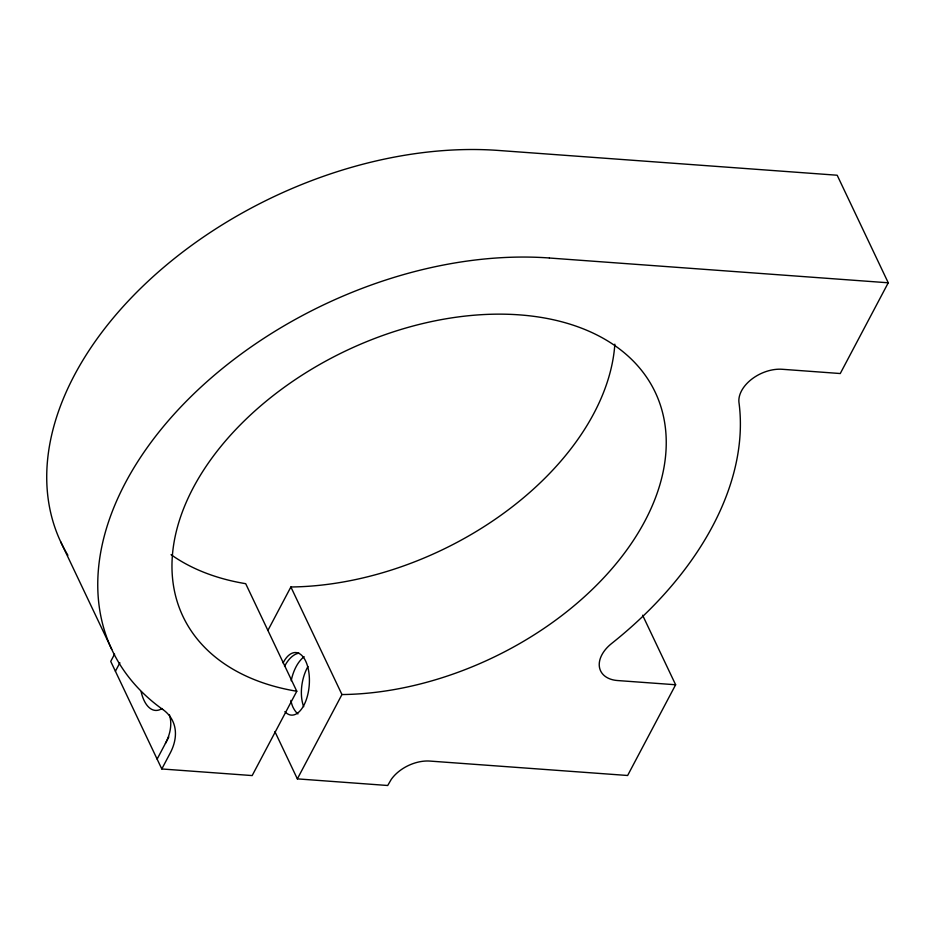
<?xml version="1.0" encoding="UTF-8"?>
<svg xmlns="http://www.w3.org/2000/svg" width="935" height="935" viewBox="0 0 935 935"><rect width="100%" height="100%" fill="white"/><g stroke="black" fill="none" stroke-linecap="round" stroke-linejoin="round"><path stroke-width="1.4" d="M114.573 654.138L110.727 661.396L161.802 768.967L252.169 775.571L296.781 691.245A261.391 170.1 -25.4 0 1 203.643 470.071A261.391 170.1 -25.4 0 1 538.876 317.058L541.423 317.456A261.391 170.1 -25.4 0 1 644.998 520.877A261.391 170.1 -25.4 0 1 341.953 694.553L297.353 778.878L387.709 785.494L391.262 779.381A32.678 21.26 -25.4 0 1 430.579 761.125L627.63 775.489L675.631 684.759L642.614 615.23M115.414 671.26L119.89 662.786M157.127 759.103L168.814 736.99M161.802 768.967L170.123 753.236A65.567 42.671 -25.4 0 0 162.819 709.478M267.901 630.424L290.878 586.981A261.391 170.1 -25.4 0 0 614.844 344.185M67.893 555.285A339.814 221.139 -25.4 0 1 146.888 282.37A339.814 221.139 -25.4 0 1 498.332 150.441L837.176 175.231L888.25 282.791L840.261 373.533L782.361 369.29A32.632 21.236 -25.4 0 0 751.436 379.4A32.632 21.236 -25.4 0 0 739.071 403.266A339.837 221.163 -25.4 0 1 611.619 643.502A32.632 21.236 -25.4 0 0 617.591 680.54L675.631 684.759M549.406 258.013L888.25 282.791M290.878 586.981L341.953 694.553M296.781 691.245L245.695 583.685A261.391 170.1 -25.4 0 1 171.07 554.677M274.925 731.661L297.353 778.878M60.705 541.821L111.779 649.381M141.162 691.83L141.653 693.793A36.594 18.268 -85.8 0 0 162.035 708.531M169.434 714.843L170.345 718.629A65.567 42.671 -25.4 0 1 165.437 743.372M162.772 709.478A339.837 221.163 -25.4 0 1 167.307 421.919A339.837 221.163 -25.4 0 1 549.383 257.99M283.095 662.95A31.369 15.661 -85.8 0 1 304.459 658.848A31.369 15.661 -85.8 0 1 305.99 700.525A31.369 15.661 -85.8 0 1 284.883 711.617M303.7 706.685A31.369 17.11 -79.7 0 1 307.966 666.503M290.867 700.397A31.369 17.11 -79.7 0 0 292.994 707.246A31.369 14.025 88.5 0 0 297.926 713.919M291.194 680.738A31.369 17.11 -79.7 0 1 304.156 656.721M284.532 666.41A31.369 17.11 -79.7 0 1 298.955 653.179"/></g></svg>
